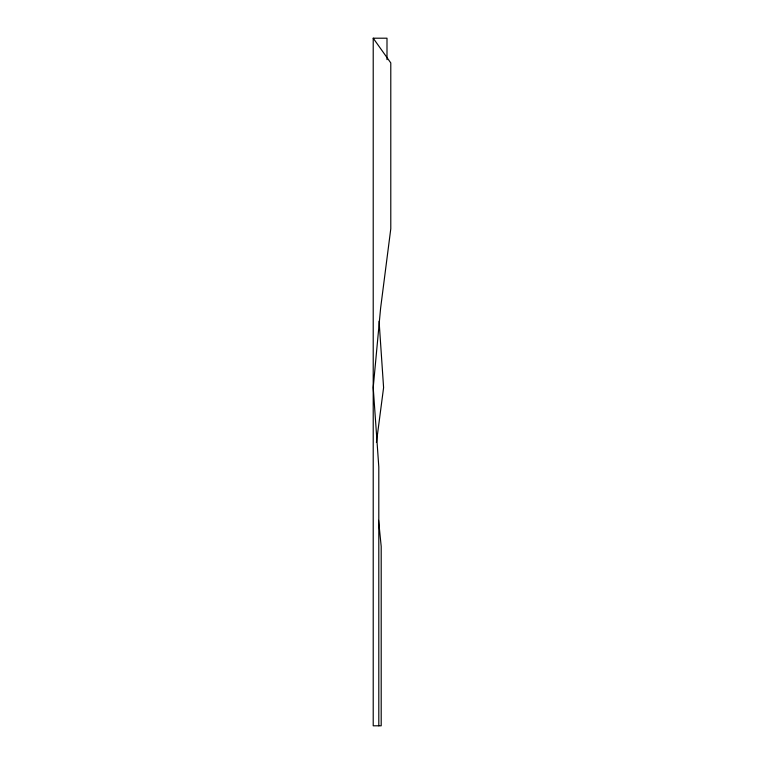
<?xml version="1.0" encoding="UTF-8"?>
<svg xmlns="http://www.w3.org/2000/svg" width="764" height="764" viewBox="0 0 764 764"><rect width="100%" height="100%" fill="white"/><g stroke="black" fill="none" stroke-linecap="round" stroke-linejoin="round"><path stroke-width="1.15" d="M376.423 442.48L383.595 387.596L379.087 321.224M378.581 520.332L381.198 546.413L381.198 725.8L373.214 725.8L373.214 38.2L386.995 38.2L386.995 59.64M373.214 38.2L390.786 62.906L390.786 228.78L380.606 308.188L373.214 387.596L378.801 467.005L378.801 725.8"/></g></svg>
